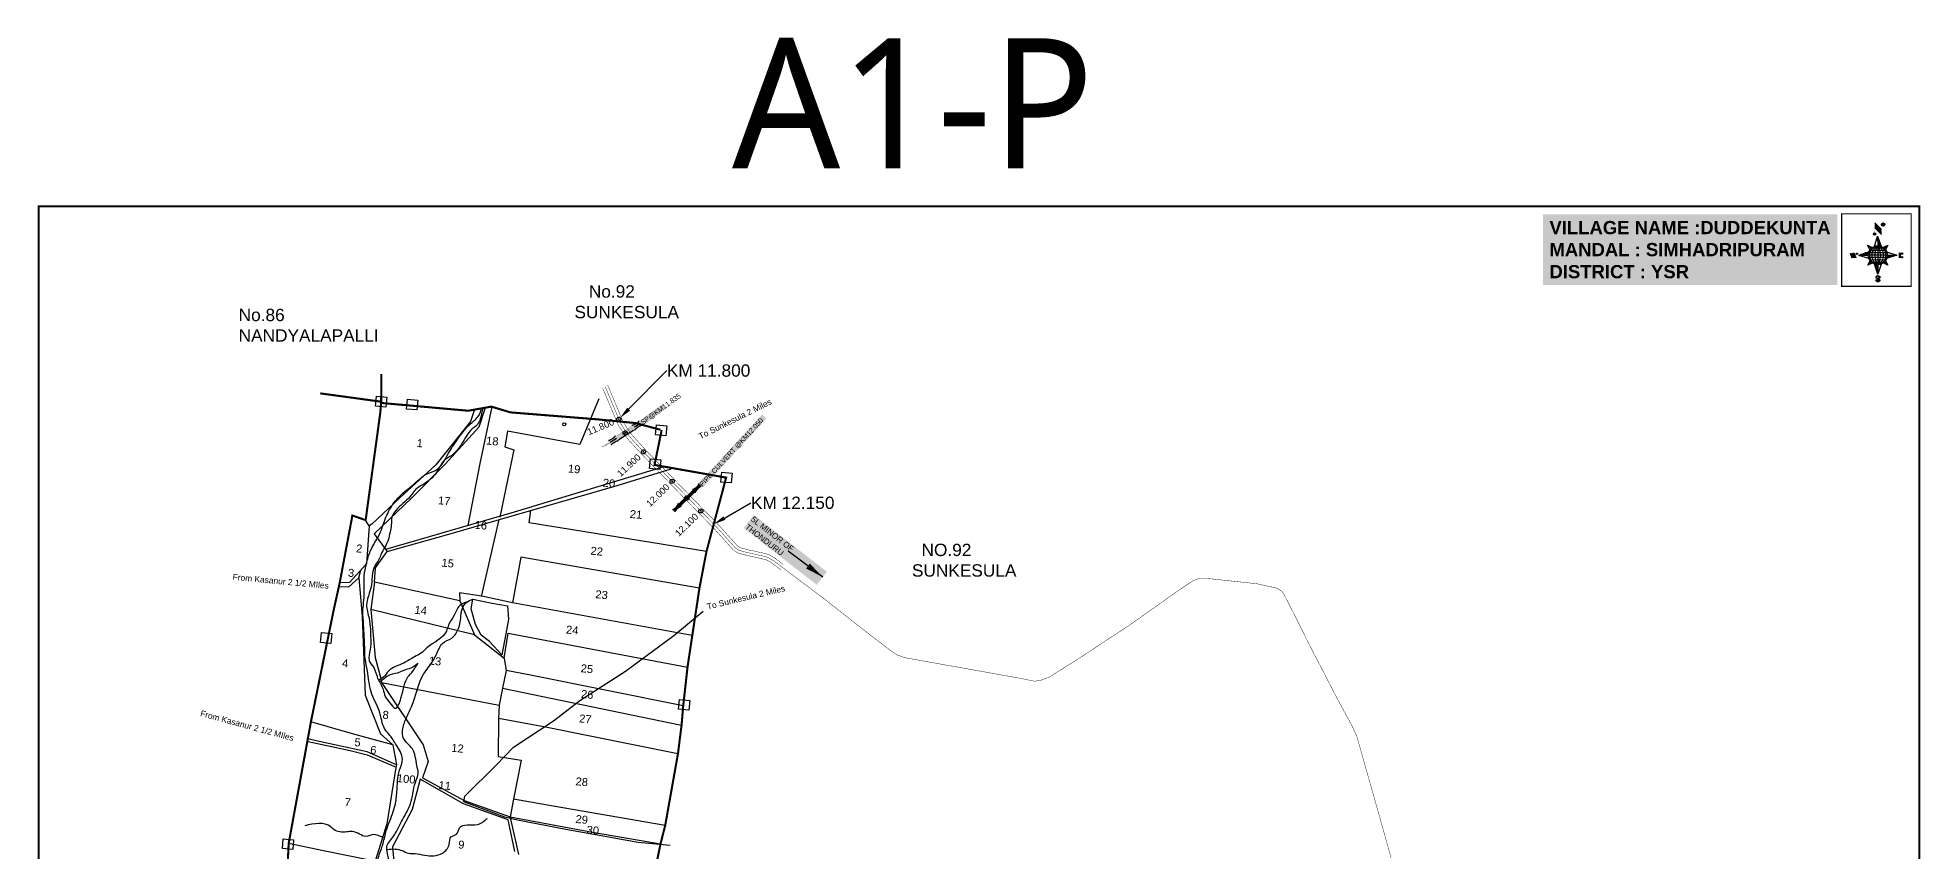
# Model space of a CAD drawing. Header units: inches. Extents: x 196297 to 214296, y 1616220 to 1622507.
# Drawn here: x 196297 to 200870, y 1620450 to 1622426 of the extents above; entities that cross this region are included whole.
import ezdxf
from ezdxf import colors
from ezdxf.entities.mleader import LeaderData, LeaderLine
from ezdxf.enums import TextEntityAlignment as Align
from ezdxf.math import Vec2, Vec3

# ---------------------------------------------------------------- set-up
doc = ezdxf.new("R2010")
doc.units = ezdxf.units.IN
doc.header["$LTSCALE"] = 15
doc.header["$MEASUREMENT"] = 0
doc.header["$PDMODE"] = 32
doc.header["$PDSIZE"] = 10
doc.linetypes.add('HIDDEN2', pattern=[0.1875, 0.125, -0.0625])
for name, color, linetype in [('AQUADUCT', 1, 'Continuous'), ('bord', 1, 'Continuous'), ('CADAS', 1, 'Continuous'), ('CANAL1', 7, 'Continuous'), ('CHANAGE', 1, 'Continuous'), ('CS', 134, 'Continuous'), ('PAPER SIZE', 5, 'Continuous'), ('PLAT NOS', 7, 'Continuous'), ('Plat number', 1, 'Continuous'), ('Plats', 2, 'Continuous'), ('POINT', 2, 'Continuous'), ('RE REMARKS', 7, 'Continuous'), ('ROAD', 1, 'Continuous'), ('STREAM', 4, 'Continuous'), ('STRUCTURE', 5, 'Continuous'), ('text2', 7, 'Continuous'), ('VILLAGE BOUNDARY', 5, 'Continuous'), ('VILLAGE BOUNDARY STONES', 1, 'Continuous'), ('VILLAGE STONES', 240, 'Continuous')]:
    doc.layers.add(name, color=color, linetype=linetype)
doc.styles.get("Standard").update_dxf_attribs({"font": 'arial.ttf'})
doc.styles.add('TMS', font='trebuc.ttf')
doc.dimstyles.get("Standard").update_dxf_attribs({"dimtxt": 0.18, "dimasz": 0.18, "dimexe": 0.18, "dimexo": 0.0625, "dimgap": 0.09, "dimtad": 0, "dimtih": 1, "dimtoh": 1, "dimdec": 4, "dimzin": 0, "dimdsep": 46, "dimtxsty": 'Standard', "dimcen": 0.09, "dimadec": 0, "dimazin": 0, "dimtfac": 1, "dimtdec": 4, "dimtofl": 0, "dimtmove": 0, "dimatfit": 3, "dimfxl": 1, "dimtolj": 1, "dimtzin": 0, "dimarcsym": 0})
pattern_1 = [(267.297113149, (-8720374.938, 50637915.138), (10.5367255337, -0.497431438), [])]
pattern_2 = [(357.297113149, (-8720374.938, 50637915.138), (0.497431438, 10.5367255337), [])]

# ---------------------------------------------------------------- blocks, each defined once
blk = doc.blocks.new('*X4')
at = {"color": 0, "linetype": 'Continuous'}
for p, q in [((6321.6, 240.5), (6322.3, 241.2)), ((6321.6, 240.3), (6322.3, 241)), ((6321.6, 240.1), (6322.3, 240.8)), ((6321.6, 239.9), (6322.4, 240.7)), ((6321.6, 239.8), (6322.4, 240.6)), ((6321.6, 239.6), (6322.5, 240.5)), ((6321.6, 239.4), (6322.5, 240.3)), ((6321.6, 239.2), (6322.6, 240.2)), ((6321.7, 239.1), (6322.6, 240.1)), ((6321.8, 240.8), (6322.4, 241.4)), ((6321.8, 239), (6322.7, 240)), ((6321.8, 239), (6322.8, 239.9)), ((6321.9, 238.9), (6322.9, 239.8)), ((6322, 238.8), (6323, 239.7)), ((6322.1, 241.3), (6322.4, 241.6)), ((6322.1, 238.7), (6323.1, 239.6)), ((6322.2, 238.6), (6323.1, 239.6)), ((6322.3, 238.5), (6323.2, 239.5)), ((6322.4, 238.5), (6323.3, 239.4)), ((6322.5, 238.4), (6323.4, 239.3)), ((6322.7, 238.4), (6323.6, 239.3)), ((6322.8, 238.3), (6323.7, 239.2)), ((6322.9, 238.3), (6323.8, 239.1)), ((6323.1, 238.2), (6323.9, 239.1)), ((6323.2, 238.2), (6324, 239)), ((6323.3, 238.2), (6324.2, 239)), ((6323.5, 238.1), (6324.3, 238.9)), ((6323.7, 238.1), (6324.4, 238.9)), ((6323.8, 238.1), (6324.6, 238.8)), ((6324.1, 238.2), (6324.7, 238.8)), ((6324.3, 238.3), (6324.9, 238.8)), ((6324.6, 238.3), (6325.1, 238.8)), ((6324.8, 238.4), (6325.2, 238.8)), ((6325.1, 238.5), (6325.4, 238.8)), ((6325.4, 238.6), (6325.6, 238.8))]:
    blk.add_line(p, q, dxfattribs=at)
blk = doc.blocks.new('*X3')
at = {"color": 0, "linetype": 'Continuous'}
for p, q in [((6324.4, 240.3), (6324.5, 240.4)), ((6324.6, 240.3), (6324.8, 240.5)), ((6324.7, 240.2), (6325, 240.5)), ((6324.8, 240.2), (6325.2, 240.6)), ((6325, 240.1), (6325.5, 240.6)), ((6325.1, 240.1), (6325.6, 240.6)), ((6325.2, 240), (6325.8, 240.6)), ((6325.3, 240), (6326, 240.6)), ((6325.4, 239.9), (6326.1, 240.6)), ((6325.5, 239.8), (6326.2, 240.5)), ((6325.6, 239.8), (6326.3, 240.5)), ((6325.7, 239.7), (6326.5, 240.4)), ((6325.9, 239.6), (6326.6, 240.3)), ((6326, 239.5), (6326.7, 240.3)), ((6326, 239.4), (6326.8, 240.2)), ((6326.1, 239.3), (6327, 240.2)), ((6326.2, 239.3), (6327.1, 240.1)), ((6326.3, 239.2), (6327.1, 240)), ((6326.4, 239.1), (6327.2, 239.9)), ((6326.5, 239), (6327.3, 239.8)), ((6326.5, 238.9), (6327.4, 239.7)), ((6326.6, 238.8), (6327.5, 239.6)), ((6326.7, 238.7), (6327.5, 239.5)), ((6326.8, 238.6), (6327.6, 239.4)), ((6326.8, 238.5), (6327.7, 239.3)), ((6326.8, 236.5), (6327.4, 237)), ((6326.9, 238.3), (6327.8, 239.2)), ((6326.9, 238.2), (6327.9, 239.1)), ((6326.9, 236.8), (6327.6, 237.4)), ((6327, 238.1), (6327.8, 239)), ((6327, 237.9), (6327.8, 238.8)), ((6327, 237.8), (6327.8, 238.6)), ((6327, 237.6), (6327.8, 238.4)), ((6327, 237.4), (6327.8, 238.2)), ((6327, 237.3), (6327.8, 238)), ((6327, 237.1), (6327.8, 237.9))]:
    blk.add_line(p, q, dxfattribs=at)
blk = doc.blocks.new('H')
at = {"layer": 'bord', "extrusion": (0.000427885, 0.004792, 0.999988)}
h = blk.add_hatch(dxfattribs=at)
h.set_pattern_fill('LINE', color=8, scale=84.387686, angle=-2.7029, style=0)
h.set_pattern_definition(pattern_2)
h.paths.add_polyline_path([(-492, 786, -0.090992), (-448, 775), (-486, 912)])
h = blk.add_hatch(dxfattribs=at)
h.set_pattern_fill('LINE', color=8, scale=84.387686, angle=-92.7029, style=0)
h.set_pattern_definition(pattern_1)
h.paths.add_polyline_path([(-625, 665, -0.090992), (-615, 710), (-751, 671)])
h = blk.add_hatch(dxfattribs=at)
h.set_pattern_fill('LINE', color=8, scale=84.387686, angle=-2.7029, style=0)
h.set_pattern_definition(pattern_2)
h.paths.add_polyline_path([(-504, 533, -0.090992), (-549, 543), (-510, 406)])
h = blk.add_hatch(dxfattribs=at)
h.set_pattern_fill('LINE', color=8, scale=84.387686, angle=-92.7029, style=0)
h.set_pattern_definition(pattern_1)
h.paths.add_polyline_path([(-246, 647), (-372, 653, -0.090992), (-382, 609)])
for p, q in [((-519, 1020, -1217), (-435, 927, -1216)), ((-516, 1087, -1217), (-432, 994, -1217)), ((-627, 794, -1216), (-567, 760, -1216)), ((-627, 794, -1216), (-584, 747, -1215)), ((-599, 731, -1215), (-627, 794, -1216)), ((-538, 774, -1216), (-487, 906, -1216)), ((-487, 906, -1216), (-493, 780, -1216)), ((-487, 906, -1216), (-448, 769, -1216)), ((-421, 753, -1216), (-359, 781, -1216)), ((-359, 781, -1216), (-405, 739, -1216)), ((-359, 781, -1216), (-392, 721, -1215)), ((-865, 701, -1215), (-847, 638, -1215)), ((-847, 700, -1215), (-829, 637, -1215)), ((-829, 699, -1215), (-811, 636, -1215)), ((-829, 699, -1215), (-811, 698, -1215)), ((-811, 698, -1215), (-794, 635, -1215)), ((-752, 665, -1215), (-615, 704, -1215)), ((-752, 665, -1215), (-625, 659, -1215)), ((-619, 614, -1215), (-752, 665, -1215)), ((-639, 526, -1214), (-606, 585, -1215)), ((-639, 526, -1214), (-593, 568, -1215)), ((-577, 553, -1215), (-639, 526, -1214)), ((-511, 400, -1214), (-549, 537, -1214)), ((-460, 533, -1215), (-511, 400, -1214)), ((-505, 527, -1214), (-511, 400, -1214)), ((-371, 513, -1214), (-431, 546, -1215)), ((-371, 513, -1214), (-414, 560, -1215)), ((-399, 576, -1215), (-371, 513, -1214)), ((-246, 641, -1215), (-383, 603, -1215)), ((-379, 693, -1215), (-246, 641, -1215)), ((-373, 647, -1215), (-246, 641, -1215)), ((-213, 669, -1215), (-217, 601, -1215)), ((-197, 600, -1215), (-194, 668, -1215))]:
    blk.add_line(p, q, dxfattribs=at)
at = {"layer": 'bord', "color": 8, "linetype": 'ByBlock', "extrusion": (0.000427885, 0.004792, 0.999988)}
for p, q in [((-493, 780, -1216), (-505, 527, -1214)), ((-373, 647, -1215), (-625, 659, -1215)), ((-378, 616, -1215), (-623, 628, -1215)), ((-375, 679, -1215), (-620, 691, -1215)), ((-392, 585, -1215), (-611, 595, -1215)), ((-386, 711, -1215), (-605, 722, -1215)), ((-420, 555, -1215), (-587, 562, -1215)), ((-411, 744, -1216), (-578, 752, -1216))]:
    blk.add_line(p, q, dxfattribs=at)
at = {"layer": 'bord', "extrusion": (0.000427885, 0.004792, 0.999988), "elevation": -1212}
for points, const_width in [([(-522, 960), (-516, 1093)], 1.61), ([(-434, 933), (-428, 1066)], 1.61), ([(-870, 707), (-846, 706)], 0.642), ([(-829, 643), (-855, 644)], 0.642), ([(-829, 643), (-821, 678)], 0.642), ([(-811, 642), (-784, 641)], 0.642), ([(-793, 641), (-782, 694)], 0.642), ([(-177, 605), (-226, 607)], 0.706), ([(-223, 676), (-174, 673)], 0.706), ([(-195, 645), (-185, 644)], 0.706)]:
    blk.add_lwpolyline(points, dxfattribs=dict(at, const_width=const_width))
for points, const_width in [([(-414, 1073, 1), (-398, 1058, 1)], 22.3), ([(-530, 950, 1), (-520, 939, 1)], 14.8), ([(-776, 697, 1), (-769, 690, 1)], 8.9), ([(-180, 618, 1), (-173, 611, 1)], 9.79), ([(-178, 667, 1), (-171, 660, 1)], 9.79), ([(-525, 322, 1), (-533, 329, 1)], 11.1), ([(-490, 362, 1), (-498, 369, 1)], 11.1)]:
    blk.add_lwpolyline(points, format="xyb", close=True, dxfattribs=dict(at, const_width=const_width))
for points in [[(-537, 317), (-531, 310), (-520, 307), (-505, 307), (-494, 310), (-486, 318), (-487, 326), (-491, 333), (-494, 336), (-503, 341), (-522, 347), (-530, 352), (-534, 355), (-537, 363), (-537, 373), (-530, 381), (-520, 384), (-504, 384), (-493, 380), (-487, 373)], [(-522, 348), (-526, 354), (-528, 361), (-528, 371), (-526, 375), (-521, 381), (-515, 384)], [(-505, 307), (-499, 312), (-497, 319), (-497, 327), (-501, 335), (-509, 343)]]:
    blk.add_lwpolyline(points, dxfattribs=at)
at = {"layer": 'bord', "extrusion": (0.000427885, 0.004792, 0.999988)}
for centre, radius in [((-406, 1065, -1212), 22.3), ((-498, 659, -1212), 127), ((-525, 944, -1212), 14.8), ((-773, 694, -1212), 8.9), ((-177, 615, -1212), 9.79), ((-174, 663, -1212), 9.79), ((-529, 325, -1212), 11.1), ((-494, 365, -1212), 11.1)]:
    blk.add_circle(centre, radius, dxfattribs=at)
at = {"layer": 'bord', "color": 8, "linetype": 'ByBlock', "extrusion": (0.000427885, 0.004792, 0.999988)}
for centre, radius, start, end in [((-482, 658, -1212), 128, 94.9254, 259.6691), ((-437, 656, -1212), 141, 113.2864, 241.308), ((-316, 651, -1212), 222, 142.5892, 212.0053), ((-560, 662, -1212), 141, 293.2864, 61.308), ((-681, 668, -1212), 222, 322.5892, 32.0053), ((-515, 660, -1212), 128, 274.9254, 79.6691)]:
    blk.add_arc(centre, radius, start, end, dxfattribs=at)
at = {"layer": 'bord', "extrusion": (0.000427885, 0.004792, 0.999988)}
for points in [[(-516, 1093, -1212), (-431, 1000, -1212), (-519, 1026, -1212), (-434, 933, -1212)], [(-864, 707, -1212), (-846, 706, -1212), (-846, 644, -1212), (-829, 643, -1212)], [(-829, 705, -1212), (-811, 704, -1212), (-811, 642, -1212), (-793, 641, -1212)], [(-193, 674, -1212), (-197, 606, -1212), (-213, 675, -1212), (-216, 607, -1212)]]:
    blk.add_solid(points, dxfattribs=at)
at = {"layer": 'bord', "extrusion": (0.000427885, 0.004792, 0.999988), "xscale": 7.977342409717546, "yscale": 7.977342409717546, "zscale": 7.977342409717546, "rotation": 138.0840426661453}
for name, p in [('*X3', (38301, -31929, -1212)), ('*X4', (38314, -31951, -1212))]:
    blk.add_blockref(name, p, dxfattribs=at)
blk = doc.blocks.new('SP')
at = {"layer": 'STRUCTURE'}
h = blk.add_hatch(dxfattribs=at)
h.set_pattern_fill('DASH', color=256, scale=8, style=0)
edge = h.paths.add_edge_path()
edge.add_spline(control_points=[(769825.7, 1706742.1), (769825.3, 1706741.8), (769823.8, 1706740.8), (769820.9, 1706740.3), (769817, 1706739.7), (769811.4, 1706738.9), (769804, 1706739.7), (769798.4, 1706741), (769795.6, 1706741.6)], knot_values=[0, 0, 0, 0, 1.613557, 5.24513, 8.624976, 13.470124, 22.190216, 30.746377, 30.746377, 30.746377, 30.746377], degree=3, periodic=0)
edge.add_line((769795.6, 1706741.6), (769792.6, 1706739.6))
edge.add_line((769792.6, 1706739.6), (769732.6, 1706739.6))
edge.add_line((769732.6, 1706739.6), (769729.6, 1706741.6))
edge.add_spline(control_points=[(769729.6, 1706741.6), (769726.9, 1706740.9), (769721.3, 1706739.5), (769713.9, 1706738.5), (769708.3, 1706739.1), (769704.4, 1706739.6), (769701.5, 1706740), (769700, 1706741), (769699.5, 1706741.3)], knot_values=[0, 0, 0, 0, 8.556161, 17.276253, 22.121402, 25.501247, 29.13282, 30.746377, 30.746377, 30.746377, 30.746377], degree=3, periodic=0)
edge.add_line((769699.5, 1706741.3), (769699.5, 1706722.1))
edge.add_spline(control_points=[(769699.5, 1706722.1), (769700, 1706722.4), (769701.4, 1706723.4), (769704.3, 1706724), (769708.2, 1706724.5), (769713.8, 1706725.3), (769721.2, 1706724.5), (769726.8, 1706723.3), (769729.6, 1706722.6)], knot_values=[0, 0, 0, 0, 1.613557, 5.24513, 8.624976, 13.470124, 22.190216, 30.746377, 30.746377, 30.746377, 30.746377], degree=3, periodic=0)
edge.add_line((769729.6, 1706722.6), (769732.6, 1706724.6))
edge.add_line((769732.6, 1706724.6), (769792.6, 1706724.6))
edge.add_line((769792.6, 1706724.6), (769795.6, 1706722.6))
edge.add_spline(control_points=[(769795.6, 1706722.6), (769798.4, 1706723.3), (769803.9, 1706724.8), (769811.3, 1706725.8), (769817, 1706725.1), (769820.9, 1706724.7), (769823.8, 1706724.2), (769825.2, 1706723.3), (769825.7, 1706723)], knot_values=[0, 0, 0, 0, 8.556161, 17.276253, 22.121402, 25.501247, 29.13282, 30.746377, 30.746377, 30.746377, 30.746377], degree=3, periodic=0)
edge.add_line((769825.7, 1706723), (769825.7, 1706742.1))
h.paths.add_polyline_path([(769764.2, 1706732.1, -1), (769761.1, 1706732.1, -1)], flags=0)
h.paths.add_polyline_path([(769761.1, 1706732.1, 1), (769764.2, 1706732.1, 1)], flags=16)
at = {"layer": 'STRUCTURE', "const_width": 0.628}
for points in [[(769726.6, 1706747.6), (769726.6, 1706743.6), (769732.6, 1706739.6), (769792.6, 1706739.6), (769798.6, 1706743.6), (769798.6, 1706747.6)], [(769726.6, 1706716.6), (769726.6, 1706720.6), (769732.6, 1706724.6), (769792.6, 1706724.6), (769798.6, 1706720.6), (769798.6, 1706716.6)]]:
    blk.add_lwpolyline(points, dxfattribs=at)
at = {"layer": 'STRUCTURE', "color": 3}
blk.add_lwpolyline([(769732.6, 1706724.6), (769792.6, 1706724.6)], dxfattribs=at)
blk.add_lwpolyline([(769732.6, 1706724.6), (769792.6, 1706724.6)], dxfattribs=at)
at = {"layer": 'STRUCTURE', "color": 0}
blk.add_circle((769762.6, 1706732.1), 1.55, dxfattribs=at)
at = {"layer": 'STRUCTURE'}
for points in [[(769699.5, 1706741.3), (769700.9, 1706740.5), (769704.4, 1706739.6), (769707.8, 1706739.2), (769712.6, 1706738.8), (769721.3, 1706739.7), (769729.6, 1706741.6)], [(769699.5, 1706722.1), (769700.9, 1706723), (769704.4, 1706724), (769707.7, 1706724.5), (769712.5, 1706725), (769721.2, 1706724.4), (769729.6, 1706722.6)], [(769825.7, 1706742.1), (769824.3, 1706741.3), (769820.8, 1706740.3), (769817.5, 1706739.8), (769812.7, 1706739.2), (769804, 1706739.9), (769795.6, 1706741.6)], [(769825.7, 1706723), (769824.3, 1706723.8), (769820.8, 1706724.7), (769817.4, 1706725.1), (769812.6, 1706725.5), (769803.9, 1706724.6), (769795.6, 1706722.6)]]:
    blk.add_spline(points, degree=3, dxfattribs=at)
at = {"layer": 'STRUCTURE', "color": 0}
blk.add_text('STREAM', height=5, dxfattribs=at).set_placement((769684.3, 1706732.1), align=Align.MIDDLE_CENTER)
for points in [[(769727.4, 1706732.1), (769700.8, 1706732.1)], [(769824.4, 1706732.1), (769800.5, 1706732.1)]]:
    blk.add_leader(points, dimstyle='Standard', override={"dimasz": 10, "dimgap": 0.09, "dimtad": 0}, dxfattribs=at)
blk = doc.blocks.new('PIPE C')
at = {"layer": 'STRUCTURE'}
h = blk.add_hatch(dxfattribs=at)
h.set_pattern_fill('DASH', color=256, scale=5.6, angle=-90, style=0)
h.set_pattern_definition([(270, (-1194663.9188, 538833.8274), (0.7, -0.7), [0.7, -0.7])])
edge = h.paths.add_edge_path()
edge.add_spline(control_points=[(4.6, -44.2), (4.4, -43.9), (3.7, -42.8), (3.2, -40.8), (2.9, -38.1), (2.3, -34.2), (2.9, -29), (3.8, -25), (4.2, -23.1)], knot_values=[0, 0, 0, 0, 1.613557, 5.24513, 8.624976, 13.470124, 22.190216, 30.746377, 30.746377, 30.746377, 30.746377], degree=3, periodic=0)
edge.add_line((4.2, -23.1), (2.8, -21))
edge.add_line((2.8, -21), (2.8, 21))
edge.add_line((2.8, 21), (4.2, 23.1))
edge.add_spline(control_points=[(4.2, 23.1), (3.7, 25), (2.7, 28.9), (2, 34.1), (2.4, 38), (2.7, 40.8), (3.1, 42.8), (3.8, 43.8), (4, 44.2)], knot_values=[0, 0, 0, 0, 8.556161, 17.276253, 22.121402, 25.501247, 29.13282, 30.746377, 30.746377, 30.746377, 30.746377], degree=3, periodic=0)
edge.add_line((4, 44.2), (-4.6, 44.2))
edge.add_spline(control_points=[(-4.6, 44.2), (-4.4, 43.9), (-3.7, 42.8), (-3.2, 40.8), (-2.9, 38.1), (-2.3, 34.2), (-2.9, 29), (-3.8, 25), (-4.2, 23.1)], knot_values=[0, 0, 0, 0, 1.613557, 5.24513, 8.624976, 13.470124, 22.190216, 30.746377, 30.746377, 30.746377, 30.746377], degree=3, periodic=0)
edge.add_line((-4.2, 23.1), (-2.8, 21))
edge.add_line((-2.8, 21), (-2.8, -21))
edge.add_line((-2.8, -21), (-4.2, -23.1))
edge.add_spline(control_points=[(-4.2, -23.1), (-3.7, -25), (-2.7, -28.9), (-2, -34.1), (-2.4, -38), (-2.7, -40.8), (-3.1, -42.8), (-3.8, -43.8), (-4, -44.2)], knot_values=[0, 0, 0, 0, 8.556161, 17.276253, 22.121402, 25.501247, 29.13282, 30.746377, 30.746377, 30.746377, 30.746377], degree=3, periodic=0)
edge.add_line((-4, -44.2), (4.6, -44.2))
blk.add_circle((0, 0), 0.657)
at = {"layer": 'STRUCTURE', "const_width": 0.44}
for points in [[(-8.4, 25.2), (-5.6, 25.2), (-2.8, 21), (-2.8, -21), (-5.6, -25.2), (-8.4, -25.2)], [(8.4, 25.2), (5.6, 25.2), (2.8, 21), (2.8, -21), (5.6, -25.2), (8.4, -25.2)]]:
    blk.add_lwpolyline(points, dxfattribs=at)
at = {"layer": 'STRUCTURE', "color": 3}
for points in [[(-2.8, 21), (-2.8, -21)], [(-2.8, 21), (-2.8, -21)], [(2.8, 21), (2.8, -21)]]:
    blk.add_lwpolyline(points, dxfattribs=at)
at = {"layer": 'STRUCTURE'}
for points in [[(-4.6, 44.2), (-4, 43.2), (-3.3, 40.8), (-2.9, 38.4), (-2.5, 35.1), (-3, 29), (-4.2, 23.1)], [(4, 44.2), (3.4, 43.2), (2.8, 40.7), (2.5, 38.4), (2.2, 35), (2.8, 28.9), (4.2, 23.1)], [(-4, -44.2), (-3.4, -43.2), (-2.8, -40.7), (-2.5, -38.4), (-2.2, -35), (-2.8, -28.9), (-4.2, -23.1)], [(4.6, -44.2), (4, -43.2), (3.3, -40.8), (2.9, -38.4), (2.5, -35.1), (3, -29), (4.2, -23.1)]]:
    blk.add_spline(points, degree=3, dxfattribs=at)
at = {"layer": 'STRUCTURE', "color": 0}
for points in [[(-0.2, 44.3), (-0.2, 28.7)], [(0, -23.2), (0, -38.9)]]:
    blk.add_leader(points, dimstyle='Standard', override={"dimscale": 0.062085, "dimtxt": 50, "dimasz": 100, "dimgap": 0.09, "dimtad": 0, "dimzin": 2}, dxfattribs=at)

msp = doc.modelspace()

# ---------------------------------------------------------------- linework, layer by layer
at = {"layer": 'CANAL1', "color": 200, "const_width": 1}
for points in [[(197669.5, 1621574.7), (197706.7, 1621486.4), (197717.1, 1621469.8), (197731.2, 1621450.4), (197765.1, 1621413.4), (197868, 1621307.3), (197942.6, 1621230.9), (197987, 1621181.4), (197998.2, 1621174.2), (198018.5, 1621168.8), (198056.4, 1621160.4), (198068.1, 1621157.2), (198079.9, 1621150.2), (198099.7, 1621135.4), (198102.4, 1621133.4)], [(197681.5, 1621582.3), (197719.1, 1621492.9), (197728.7, 1621477.6), (197742.1, 1621459.3), (197775.3, 1621423), (197878, 1621317.1), (197952.8, 1621240.5), (197996.1, 1621192.2), (198004, 1621187.1), (198021.8, 1621182.4), (198059.8, 1621174), (198073.7, 1621170.2), (198087.7, 1621161.8), (198107.8, 1621146.8)]]:
    msp.add_lwpolyline(points, dxfattribs=at)
at = {"layer": 'CANAL1', "color": 1, "linetype": 'HIDDEN2', "ltscale": 4, "const_width": 1}
msp.add_lwpolyline([(197675.5, 1621578.5), (197712.9, 1621489.6), (197722.9, 1621473.7), (197736.6, 1621454.8), (197770.2, 1621418.2), (197873, 1621312.2), (197947.7, 1621235.7), (197991.6, 1621186.8), (198001.1, 1621180.6), (198020.2, 1621175.6), (198058.1, 1621167.2), (198070.9, 1621163.7), (198083.8, 1621156), (198103.9, 1621141), (198210.6, 1621060.6), (198301.5, 1620989), (198365.5, 1620939.8), (198385.1, 1620926.5), (198402.6, 1620920.3), (198466, 1620908.8), (198567.2, 1620890.8), (198679.3, 1620870.7), (198718.2, 1620863), (198732.8, 1620864.8), (198754.9, 1620873.3), (198825, 1620917.5), (198951.7, 1621000.9), (199074.2, 1621087.6), (199098.9, 1621104), (199109.5, 1621109.9), (199119.4, 1621112.4), (199140.5, 1621112.3), (199258.3, 1621099.7), (199306.8, 1621089), (199319.4, 1621081), (199325.1, 1621072.3), (199357.8, 1621008.4), (199383.8, 1620955.7), (199453.4, 1620821.1), (199490.6, 1620752.6), (199501.1, 1620729.5), (199519.2, 1620665.6), (199552.5, 1620548.1), (199584.5, 1620433.7)], dxfattribs=at)
at = {"layer": 'CS', "color": 3}
for p in [(197708.7, 1621499.5), (197768.5, 1621420.1), (197838.1, 1621348.2), (197907.8, 1621276.6)]:
    msp.add_point(p, dxfattribs=at)
at = {"layer": 'PAPER SIZE', "color": 5, "const_width": 3.03, "elevation": 0.1}
msp.add_lwpolyline([(200847.8, 1621998.1), (200678.8, 1621998.1), (200678.8, 1621821.8), (200847.8, 1621821.8)], close=True, dxfattribs=at)
at = {"layer": 'Plats', "color": 0}
for points in [[(197358, 1621522.6), (197348.3, 1621493.7), (197264.2, 1621388.3), (197177, 1621308.1), (197108.8, 1621244.3), (197102.3, 1621240.4), (197093.7, 1621254.2)], [(197384.2, 1621527.3), (197368.6, 1621480.3), (197287.2, 1621389.8), (197205.9, 1621308.3), (197114.4, 1621221.1), (197145.9, 1621177.7), (197295.4, 1621220.3), (197418.6, 1621256), (197704.4, 1621338.5), (197835.8, 1621378.7)], [(197400.1, 1621529.6), (197370.7, 1621391.4), (197342.2, 1621240.8)], [(197659.7, 1621548.9), (197614, 1621437.6), (197438, 1621470), (197431.6, 1621432.6), (197453.9, 1621425.2), (197429.9, 1621312.7)], [(197817.9, 1621383.9), (197454.3, 1621273.2), (197142.3, 1621182.5)], [(197429.9, 1621312.7), (197419.4, 1621261.3)], [(197102.3, 1621240.4), (197095.5, 1621148.1), (197054.3, 1621102.3), (197030.6, 1621101.6)], [(197417.1, 1621255.5), (197374.3, 1621069)], [(197921.5, 1621177.7), (197490.6, 1621247.5), (197495.1, 1621278.2)], [(197322.1, 1621057.8), (197115.3, 1621103.2), (197117.7, 1621138.3), (197145.9, 1621177.7)], [(197904.4, 1621088.7), (197471, 1621164), (197450.7, 1621053.5), (197375.9, 1621069.3), (197321.6, 1621077.9), (197322.1, 1621057.8), (197358, 1620975.9), (197430, 1620918.6), (197435.1, 1620889.1), (197425.8, 1620846.2), (197417.8, 1620804.8), (197416.3, 1620772), (197415.3, 1620680.4), (197471.7, 1620670.9), (197453.2, 1620576.4), (197445, 1620533.1), (197446.7, 1620524.9), (197464.7, 1620441.7)], [(197077.2, 1621113.8), (197085.2, 1621020.4), (197092.9, 1620828.6), (197129.9, 1620735.3), (197159.5, 1620708.3), (197168.5, 1620659.9), (197167.2, 1620653.1), (197145.3, 1620516.7), (197116.7, 1620425.5), (197095.4, 1620283), (197094.9, 1620197.7), (197133.9, 1620097.6), (197134.2, 1620045.5), (197138.9, 1619980.4), (197123, 1619947.3), (197054.1, 1619873.5), (197028.2, 1619859.5), (196963.4, 1619875), (196858.8, 1619898.9)], [(197029.7, 1621093.1), (197053.2, 1621092.5), (197077.2, 1621113.8), (197081.7, 1621132.3)], [(197115.3, 1621103.2), (197106.6, 1621037.1), (197116.9, 1620920.7), (197130.7, 1620869.5), (197132.5, 1620859.9), (197233.2, 1620708.5), (197245.8, 1620667.7), (197232.1, 1620628.4), (197332.6, 1620573), (197445, 1620533.1), (197644.9, 1620496.6), (197810, 1620468.2)], [(197887.1, 1620973.8), (197450.7, 1621053.5)], [(197358, 1620975.9), (197106.6, 1621037.1)], [(197430, 1620918.6), (197439.8, 1620979.7), (197875.5, 1620897.2)], [(197865.1, 1620803), (197494.5, 1620877.4), (197435.1, 1620889.1)], [(197132.5, 1620859.9), (197417.8, 1620804.8)], [(197425.8, 1620846.2), (197861, 1620755.8)], [(197159.5, 1620708.3), (197061.5, 1620735.1), (196960.8, 1620764.4)], [(197852.3, 1620686.8), (197530.6, 1620751.6), (197416.3, 1620772)], [(197168.5, 1620659.9), (197097.3, 1620691.2), (197022.4, 1620707.7), (196973.7, 1620718.1), (196953.5, 1620723.1)], [(196953.9, 1620716.8), (197055.7, 1620695), (197097.3, 1620684.2), (197168.1, 1620654.1)], [(197456.4, 1620449), (197439.6, 1620526.4), (197331.7, 1620565.2), (197226, 1620625.2), (197206.6, 1620551.4), (197158.9, 1620460.6), (197162.9, 1620416.2), (196991, 1620451.2), (196906.7, 1620468.7)], [(197821.3, 1620512.5), (197549.2, 1620559.6), (197453.2, 1620576.4)]]:
    msp.add_lwpolyline(points, dxfattribs=at)
at = {"layer": 'POINT'}
for p in [(197724, 1621466, 110), (197874, 1621308, 111)]:
    msp.add_point(p, dxfattribs=at)
at = {"layer": 'ROAD'}
msp.add_lwpolyline([(197833.3, 1620463.6), (197755.7, 1620471.2), (197580.3, 1620503.1), (197462.9, 1620525.1), (197431.6, 1620532.7), (197332, 1620570), (197335, 1620583.3), (197410.8, 1620658.6), (197452.9, 1620702.5), (197549.8, 1620766.3), (197614.3, 1620816.3), (197724.8, 1620887.1), (197842, 1620973.7), (197913.4, 1621033.4)], dxfattribs=at)
at = {"layer": 'STREAM'}
msp.add_lwpolyline([(197354.2, 1621062.4), (197400.6, 1621052.1), (197438, 1621045.8), (197440.9, 1621013.4), (197434.6, 1620978.1), (197424.2, 1620927.3), (197394.4, 1620959.1), (197374.5, 1620974.5), (197360.2, 1621000.7), (197349.7, 1621038.8), (197354.2, 1621062.4)], dxfattribs=at)
for points, knots in [([(197028, 1619817.3), (197028.5, 1619823.1), (197030, 1619839.3), (197045.1, 1619856.3), (197056.4, 1619872.7), (197070.6, 1619881), (197095.8, 1619892.6), (197106.6, 1619925.9), (197126, 1619945.4), (197136.6, 1619958.9), (197137.3, 1619974.1), (197145.3, 1619991.1), (197144.4, 1620021.8), (197148.1, 1620057.9), (197146.9, 1620104.6), (197134.3, 1620139.1), (197103.9, 1620174.1), (197115.7, 1620222), (197107.9, 1620272.9), (197106.5, 1620314.5), (197119.6, 1620368.7), (197115.9, 1620418.9), (197135.9, 1620463.6), (197140.8, 1620491.3), (197149.7, 1620517.6), (197158.7, 1620540.3), (197166.8, 1620565.3), (197171, 1620601), (197170.8, 1620638.6), (197188.7, 1620676.6), (197172.3, 1620701.7), (197160, 1620721.1), (197150.4, 1620734.4), (197137.9, 1620748.2), (197132.1, 1620768.7), (197125.7, 1620799.8), (197102.1, 1620836.3), (197101, 1620880.9), (197091.5, 1620916.4), (197091.7, 1620944.4), (197090.2, 1620972), (197088.9, 1621002.4), (197085.9, 1621032.2), (197089.7, 1621059.5), (197091.1, 1621086.9), (197088.7, 1621116.9), (197095.6, 1621149.1), (197103.1, 1621177.1), (197114.8, 1621198.4), (197126.9, 1621216.4), (197136.1, 1621242.3), (197147.6, 1621275.7), (197175.9, 1621316), (197211.2, 1621340.1), (197238.2, 1621367.5), (197276.8, 1621375.2), (197291.1, 1621414), (197318.4, 1621451.2), (197337.1, 1621481.8), (197367.8, 1621502.9), (197373.3, 1621518), (197375.1, 1621525.7)], [0, 0, 0, 0, 17.170705, 47.816976, 65.386012, 76.282715, 96.666993, 146.385582, 171.248667, 180.013794, 196.709669, 214.824686, 235.630748, 286.978948, 324.393433, 374.874643, 393.757296, 459.705714, 503.868647, 551.047736, 582.458498, 670.922067, 696.20189, 727.897701, 754.965555, 779.299566, 801.275304, 833.602484, 886.34637, 914.099389, 951.322652, 966.30555, 983.98844, 1000.617108, 1021.194394, 1046.739329, 1095.796729, 1147.316198, 1177.361429, 1205.525348, 1230.713997, 1260.401006, 1296.938868, 1319.93595, 1342.825103, 1379.19519, 1409.630431, 1441.106903, 1465.462275, 1482.315848, 1505.844759, 1547.535744, 1588.085788, 1650.760077, 1675.339002, 1701.405363, 1761.334427, 1783.676059, 1841.700619, 1867.351386, 1890.666483, 1890.666483, 1890.666483, 1890.666483]), ([(197378, 1621526.2), (197375.9, 1621517.5), (197374.6, 1621503.5), (197364.9, 1621483.7), (197347.7, 1621473.4), (197330.3, 1621445.4), (197313.9, 1621415.6), (197280.7, 1621399.5), (197267.9, 1621368.7), (197244.7, 1621345.4), (197215.6, 1621332.3), (197198.6, 1621303.6), (197171.4, 1621286.3), (197154.8, 1621260.7), (197157.1, 1621241.7), (197152.4, 1621224.5), (197148.4, 1621199.1), (197133.3, 1621179.4), (197125.7, 1621155.6), (197109.9, 1621138.6), (197109.9, 1621111.6), (197105.6, 1621081.3), (197091.3, 1621050.3), (197102.7, 1621017.7), (197105.4, 1620989.9), (197105.8, 1620964.6), (197107, 1620939.7), (197096.5, 1620913.7), (197117.2, 1620895.1), (197120.7, 1620868.4), (197137, 1620848.2), (197139.3, 1620824.3), (197152.1, 1620812.4), (197167.6, 1620787.4), (197185.7, 1620835.5), (197188.7, 1620869.1), (197207.7, 1620884.1), (197223.9, 1620911.3), (197212.6, 1620898.3), (197201.4, 1620893.9), (197185, 1620888.6), (197169, 1620880.9), (197149.7, 1620879.7), (197138.1, 1620868.2), (197131.4, 1620863.9), (197128.9, 1620862.3)], [50.076873, 50.076873, 50.076873, 50.076873, 76.900944, 91.893503, 114.133434, 134.730127, 189.899, 212.073943, 240.858044, 285.724164, 308.028516, 334.032288, 382.190482, 404.209579, 420.001624, 437.651877, 457.547447, 496.23315, 509.564149, 531.940523, 562.586462, 586.283761, 624.918125, 659.19667, 685.243662, 709.013045, 734.82867, 761.213021, 782.149126, 809.410362, 839.370645, 857.430862, 876.977309, 894.812674, 923.157182, 977.684615, 999.052153, 1018.049803, 1021.507863, 1042.633068, 1056.343881, 1072.626437, 1096.06695, 1110.880869, 1119.930697, 1119.930697, 1119.930697, 1119.930697])]:
    msp.add_open_spline(points, degree=3, knots=knots, dxfattribs=at)
for points in [[(196716.5, 1619089.4), (196727, 1619096.1), (196741.9, 1619096.9), (196752.5, 1619099.6), (196767.8, 1619103.9), (196791.1, 1619107.7), (196804.4, 1619111.9), (196831.8, 1619116.8), (196872.7, 1619133.5), (196886.7, 1619135), (196900.3, 1619146.1), (196912.9, 1619152.5), (196936.2, 1619170.3), (196941.5, 1619203), (196954.2, 1619223.3), (196963.3, 1619263.1), (196968.9, 1619297.5), (196977.7, 1619327.1), (196990.9, 1619359.5), (197000.2, 1619379.8), (197007.9, 1619397.2), (197014.1, 1619434.9), (197040.8, 1619478.9), (197059.6, 1619493), (197056.7, 1619526.8), (197054.7, 1619548.5), (197055.8, 1619570.9), (197048.2, 1619593.1), (197045.6, 1619712.9), (197048.9, 1619736.7), (197050.3, 1619762.9), (197051.9, 1619808.4), (197084.5, 1619870.8), (197116.7, 1619900.6), (197140.4, 1619911.9), (197159.5, 1619922.2), (197175.6, 1619944.4), (197193.5, 1619990.5), (197185.4, 1620041), (197179, 1620061.5), (197174.4, 1620080.8), (197161.1, 1620132.6), (197152.3, 1620175.2), (197146.9, 1620205.5), (197139.7, 1620254.1), (197136.8, 1620270.9), (197137.2, 1620291.6), (197161.1, 1620309), (197154.7, 1620345.3), (197149.9, 1620374), (197148.3, 1620437.5), (197145.2, 1620460.8), (197162.4, 1620487.4), (197168.7, 1620498.1), (197188.5, 1620536.1), (197202.5, 1620564.9), (197214.6, 1620616.6), (197221.3, 1620639.7), (197218.1, 1620658.1), (197207.2, 1620698.6), (197185.2, 1620725.5), (197183.5, 1620743.4), (197191.9, 1620772.7), (197205.1, 1620800.9), (197234.5, 1620880.2), (197257.1, 1620912.3), (197272, 1620941.8), (197280.3, 1620954.6), (197302.7, 1620967.8), (197319.2, 1620990.7), (197324.6, 1621016.6), (197327.8, 1621038.2), (197338.7, 1621054.1), (197354.2, 1621062.4)], [(197341, 1621056.1), (197321.8, 1621046.3), (197308.2, 1621021.7), (197295.3, 1620999.8), (197289.7, 1620984.6), (197242.7, 1620943.7), (197227.9, 1620930.7), (197212.5, 1620922.1), (197186.5, 1620907.1), (197149, 1620887.1), (197137.8, 1620873.6), (197125.1, 1620865.2)], [(197139.7, 1620481.3), (197129.9, 1620485.7), (197113.4, 1620490.3), (197094.4, 1620485.8), (197078.5, 1620491.7), (197061.7, 1620497.7), (197047.5, 1620496.9), (197016.5, 1620502.4), (197009, 1620508.9), (196945.8, 1620511.8)], [(197145.9, 1620454.3), (197165.7, 1620455.2), (197182.3, 1620451.4), (197197.7, 1620445.1), (197213.6, 1620444.3), (197237.3, 1620440.2), (197280, 1620445.2), (197296.6, 1620466.3), (197301.6, 1620485.1), (197314.3, 1620491.7), (197321.8, 1620506.8), (197365.2, 1620515), (197389.3, 1620529.8)]]:
    msp.add_spline(points, degree=3, dxfattribs=at)
at = {"layer": 'text2', "color": 5, "const_width": 5}
msp.add_lwpolyline([(196299.5, 1622016.7), (200867.5, 1622016.7), (200867.5, 1616550.8), (196299.5, 1616550.8)], close=True, dxfattribs=at)
at = {"layer": 'text2', "color": 2}
msp.add_circle((197576, 1621487), 3.67, dxfattribs=at)
at = {"layer": 'VILLAGE BOUNDARY', "const_width": 5}
for points in [[(197131.7, 1621609), (197131.4, 1621538.8), (197342.8, 1621519.9), (197399.1, 1621529.9), (197445.5, 1621515.9), (197655.3, 1621499.1), (197748.9, 1621490), (197809.8, 1621473.7)], [(196896.4, 1620251.9), (196906.7, 1620468.7), (196960.8, 1620764.4), (197015.6, 1621033.6), (197030.6, 1621101.6), (197061.5, 1621265.4), (197093.7, 1621254.2), (197129.4, 1621516.3), (197131.2, 1621541.9), (196983.3, 1621562.1)], [(197812.7, 1621472.9), (197795.4, 1621388.3), (197969.3, 1621357.5), (197921.5, 1621177.7), (197904.4, 1621088.7), (197887.1, 1620973.8), (197875.5, 1620897.2), (197865.1, 1620803), (197861, 1620755.8), (197852.3, 1620686.8), (197821.3, 1620512.5), (197810, 1620468.2), (197781.8, 1620330.7)]]:
    msp.add_lwpolyline(points, dxfattribs=at)
at = {"layer": 'VILLAGE BOUNDARY STONES'}
for points in [[(197119.8, 1621555.1), (197144.8, 1621552.7), (197142.6, 1621528.9), (197117.5, 1621531.2)], [(197195.4, 1621548), (197220.5, 1621545.6), (197218.2, 1621521.7), (197193.2, 1621524.1)], [(197800.1, 1621485.4), (197825.2, 1621483), (197822.9, 1621459.1), (197797.9, 1621461.5)], [(197785.4, 1621403.2), (197810.4, 1621400.8), (197808.2, 1621376.9), (197783.1, 1621379.3)], [(197958.6, 1621370.6), (197983.6, 1621368.2), (197981.4, 1621344.4), (197956.3, 1621346.7)], [(196986.2, 1620981.1), (197011.2, 1620978.8), (197009, 1620954.9), (196983.9, 1620957.3)], [(197855.9, 1620818.7), (197881, 1620816.3), (197878.7, 1620792.5), (197853.7, 1620794.8)], [(196893.7, 1620480.1), (196918.8, 1620477.8), (196916.5, 1620453.9), (196891.5, 1620456.3)]]:
    msp.add_lwpolyline(points, close=True, dxfattribs=at)

# ---------------------------------------------------------------- block references
at = {"layer": 'AQUADUCT', "color": 1, "xscale": 0.181708353290971, "yscale": 0.181708353290971, "zscale": 0.181708353290971, "rotation": 3.078330600073182}
msp.add_blockref('H', (200863.5, 1621784, 221.3), dxfattribs=at)
at = {"layer": 'CHANAGE', "color": 3, "rotation": 314.0084419393509}
msp.add_blockref('PIPE C', (197874, 1621308, 111), dxfattribs=at)
at = {"layer": 'STRUCTURE', "color": 0, "xscale": 0.7, "yscale": 0.7, "zscale": 0.7, "rotation": 32.13310171748322}
msp.add_blockref('SP', (376884.7, 323166.6, 110), dxfattribs=at)

# ---------------------------------------------------------------- texts
at = {"layer": 'CADAS', "color": 2, "style": 'TMS'}
msp.add_text('A1-P', height=315.69, dxfattribs=at).set_placement((197983.7, 1622109.1))
at = {"layer": 'CHANAGE'}
for s, rotation, p in [('11.800', 22.8447, (197695.8, 1621494.1)), ('11.900', 42.4806, (197758.2, 1621410.6)), ('12.000', 44.1288, (197828, 1621338.5)), ('12.100', 44.3215, (197897.8, 1621266.8))]:
    msp.add_text(s, height=16, rotation=rotation, dxfattribs=at).set_placement(p, align=Align.MIDDLE_RIGHT)
at = {"layer": 'PLAT NOS'}
for s, height, p in [('1', 19.4, (197225.3, 1621441.1)), ('18', 19.44, (197401.4, 1621446.3)), ('19', 19.44, (197600.2, 1621378.5)), ('20', 19.44, (197684.9, 1621344.1)), ('17', 19.44, (197284.7, 1621301.2)), ('16', 19.44, (197373.7, 1621241.8)), ('21', 19.44, (197750.5, 1621268)), ('2', 19.4, (197078.1, 1621185.2)), ('22', 19.44, (197655.2, 1621178.7)), ('15', 19.44, (197293.2, 1621149.8)), ('3', 19.4, (197058.4, 1621126)), ('23', 19.44, (197667, 1621073.1)), ('14', 19.44, (197227.6, 1621035.1)), ('24', 19.44, (197595.6, 1620987.2)), ('4', 19.4, (197044, 1620906.7)), ('13', 19.44, (197262.3, 1620911.8)), ('25', 19.44, (197631.2, 1620893.2)), ('26', 19.44, (197632, 1620830.8)), ('8', 19.4, (197142.4, 1620781.1)), ('27', 19.44, (197627.4, 1620771.4)), ('5', 19.4, (197074.1, 1620714.5)), ('6', 19.4, (197112.5, 1620695.9)), ('12', 19.44, (197316.9, 1620700.1)), ('100', 19.44, (197192.2, 1620625.7)), ('11', 19.44, (197285.9, 1620609.5)), ('28', 19.44, (197618.7, 1620618.7)), ('7', 19.4, (197050.2, 1620569.1)), ('29', 19.44, (197618.6, 1620527.1)), ('30', 19.44, (197645.5, 1620500.9)), ('9', 19.4, (197326.1, 1620465.9))]:
    msp.add_text(s, height=height, rotation=354.6245, dxfattribs=at).set_placement(p, align=Align.MIDDLE_CENTER)
at = {"layer": 'Plat number'}
for s, rotation, p in [('To Sunkesula 2 Miles ', 26.3267, (197907, 1621450.3)), ('From Kasanur 2 1/2 MIles', 354.6245, (196770.2, 1621109.4)), ('To Sunkesula 2 Miles ', 13.4606, (197924.5, 1621036.8)), ('From Kasanur 2 1/2 MIles', 344.8627, (196690.8, 1620778.6))]:
    msp.add_text(s, height=14.578, rotation=rotation, dxfattribs=at).set_placement(p)
at = {"layer": 'Plat number', "char_height": 30, "attachment_point": 1}
for s, insert, width in [('   No.92 SUNKESULA', (197600.9, 1621824.6), 220.346), ('No.86 NANDYALAPALLI', (196785.2, 1621767.6), 220.346), ('  NO.92 SUNKESULA', (198420.6, 1621196.9), 205.658)]:
    msp.add_mtext(s, dxfattribs=dict(at, insert=insert, width=width))
at = {"layer": 'STRUCTURE', "color": 5, "attachment_point": 1, "bg_fill": 1, "box_fill_scale": 1.1, "bg_fill_color": 7, "bg_fill_true_color": 16777215, "bg_fill_transparency": 0}
for s, insert, char_height, width, rotation in [('SP@KM11.835', (197759.9, 1621494.8), 12, 67.229, 36.0155), ('PIPE CULVERT @KM12.050', (197903.2, 1621342.7, 105), 12, 226.608, 47.3067), ('{\\C1;5L MINOR OF \\PTHONDURU}', (198036.9, 1621264.6, -19), 14, 221.827, 322.1646)]:
    msp.add_mtext(s, dxfattribs=dict(at, insert=insert, char_height=char_height, width=width, rotation=rotation))
at = {"layer": 'text2', "insert": (199969.2, 1621980.9), "char_height": 32.114, "width": 683.032, "attachment_point": 1, "bg_fill": 1, "box_fill_scale": 1.5, "bg_fill_color": 253, "bg_fill_transparency": 0}
msp.add_mtext('{\\fArial|b1|i0|c0|p34;\\C1;VILLAGE NAME :\\C5;DUDDEKUNTA\\P\\C1;MANDAL : \\C5;SIMHADRIPURAM\\C1; \\C5;\\P\\C1;DISTRICT : \\C5;YSR}', dxfattribs=at)

# ---------------------------------------------------------------- leaders
at = {"layer": 'RE REMARKS', "color": 1}
msp.add_leader([(198204.1, 1621115.7, -19), (198120.1, 1621178.5, -19)], dimstyle='Standard', override={"dimasz": 45}, dxfattribs=at)
at = {"layer": 'VILLAGE STONES', "color": 1}
ml = msp.add_multileader_mtext('Standard', dxfattribs=at)
ml.set_content('KM 11.800', color=1)
ml.set_leader_properties()
ml.build(insert=Vec2(0, 0))
ml.multileader.update_dxf_attribs({"dogleg_length": 0.36, "arrow_head_size": 30})
ctx = ml.context
ctx.base_point, ctx.char_height, ctx.arrow_head_size, ctx.landing_gap_size, ctx.plane_origin = Vec3(197825.3, 1621617.3), 30, 30, 0.09, Vec3(197666.1, 1621715.8)
notes = []
notes.append((ctx, [(0, (1, 1, 0), (197825.3, 1621617.3), (1, 0), 1.396927018504357e-11, [(0, [(197711.4, 1621502.2)], 0, [])])]))
ctx.mtext.insert, ctx.mtext.flow_direction = Vec3(197825.4, 1621632.6), 5
ml = msp.add_multileader_mtext('Standard', dxfattribs=at)
ml.set_content('KM 12.150', color=1)
ml.set_leader_properties()
ml.build(insert=Vec2(0, 0))
ml.multileader.update_dxf_attribs({"dogleg_length": 0.36, "arrow_head_size": 30})
ctx = ml.context
ctx.base_point, ctx.char_height, ctx.arrow_head_size, ctx.landing_gap_size, ctx.plane_origin = Vec3(198029.6, 1621296), 30, 30, 0.09, Vec3(197931.8, 1621348.2)
notes.append((ctx, [(0, (1, 1, 0), (198029.6, 1621296), (1, 0), 1.396927018504357e-11, [(0, [(197939.2, 1621244.4)], 0, [])])]))
ctx.mtext.insert, ctx.mtext.flow_direction = Vec3(198029.7, 1621311.3), 5
for ctx, leaders in notes:
    for number, flags, end, landing, length, lines in leaders:
        leader = LeaderData()
        leader.index, (leader.has_last_leader_line, leader.has_dogleg_vector, leader.attachment_direction) = number, flags
        leader.last_leader_point, leader.dogleg_vector, leader.dogleg_length = Vec3(end), Vec3(landing), length
        for number, points, colour, breaks in lines:
            line = LeaderLine()
            line.index, line.vertices, line.color, line.breaks = number, Vec3.list(points), colors.encode_raw_color(colour), breaks
            leader.lines.append(line)
        ctx.leaders.append(leader)

doc.saveas('drawing.dxf')
